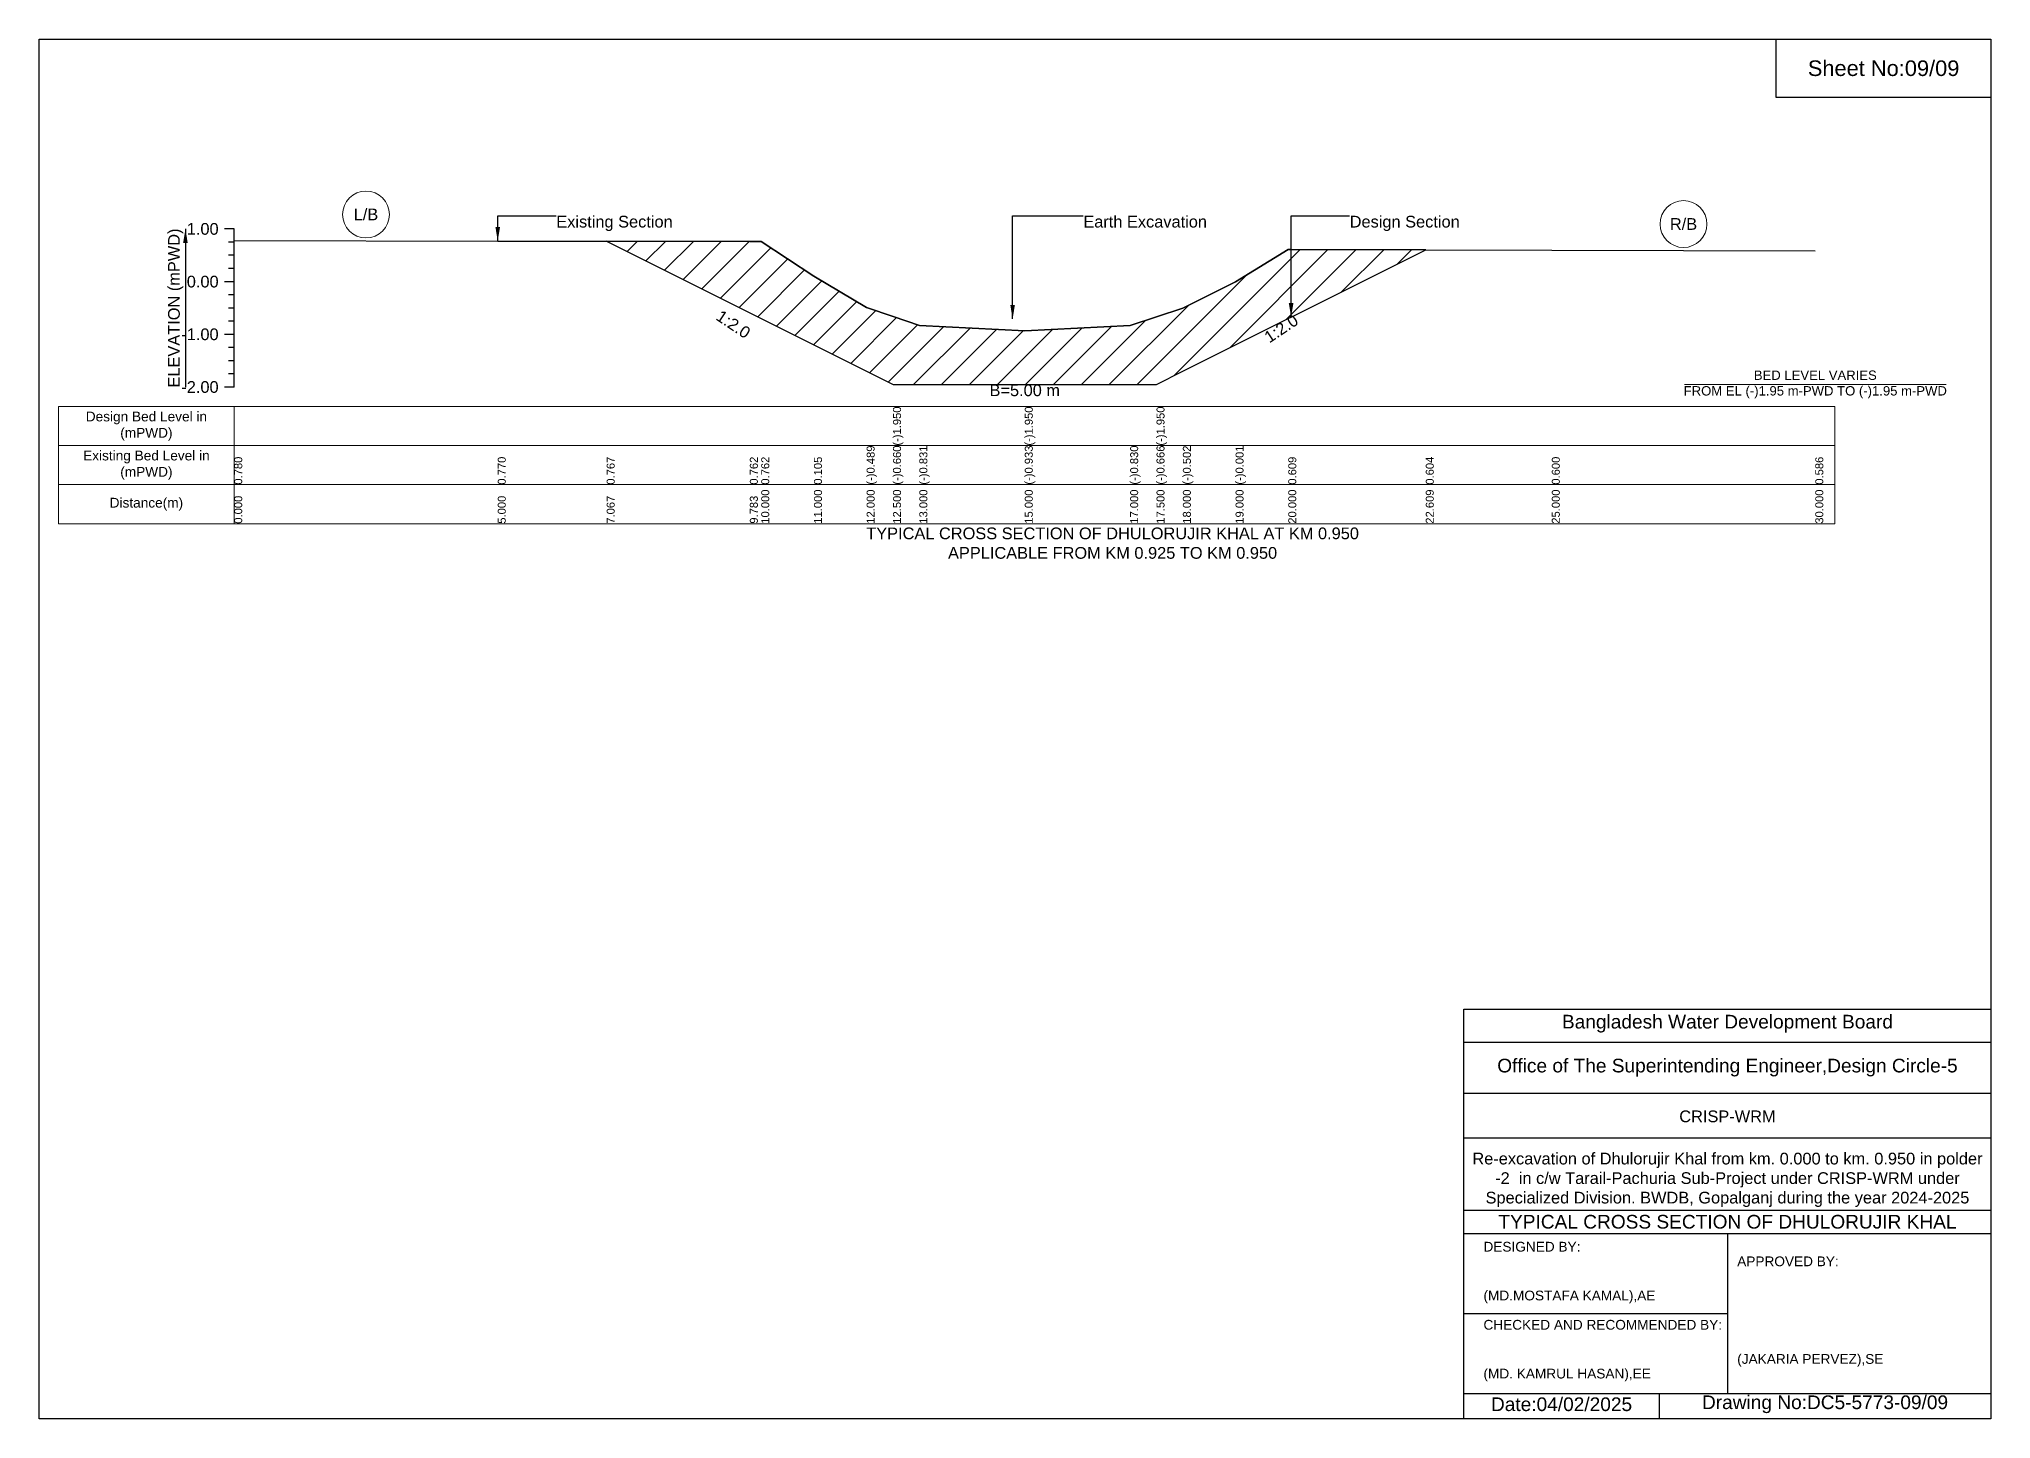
# Model space of a CAD drawing. Header units: inches. Extents: x 91000 to 198000, y -5656 to 7798.
# Drawn here: x 180000 to 188000, y -5656 to 0 of the extents above; entities that cross this region are included whole.
import ezdxf

# ---------------------------------------------------------------- set-up
doc = ezdxf.new("R2010")
doc.units = ezdxf.units.IN
doc.header["$LTSCALE"] = 7
doc.header["$MEASUREMENT"] = 0
for name, color, linetype, lineweight in [('Cross section Data Border', 7, 'Continuous', 9), ('Cross Section Labels', 7, 'Continuous', 9), ('Existing_Bed_Level for Xsection', 7, 'Continuous', 25)]:
    doc.layers.add(name, color=color, linetype=linetype, lineweight=lineweight)
doc.styles.get("Standard").update_dxf_attribs({"font": 'arial.ttf'})
doc.dimstyles.get("Standard").update_dxf_attribs({"dimtxt": 0.18, "dimasz": 0.18, "dimexe": 0.18, "dimexo": 0.0625, "dimgap": 0.09, "dimtad": 0, "dimtih": 1, "dimtoh": 1, "dimdec": 4, "dimzin": 0, "dimdsep": 46, "dimtxsty": 'Standard', "dimcen": 0.09, "dimadec": 0, "dimazin": 0, "dimtfac": 1, "dimtdec": 4, "dimtofl": 0, "dimtmove": 0, "dimatfit": 3, "dimfxl": 1, "dimtolj": 1, "dimtzin": 0, "dimarcsym": 0})

msp = doc.modelspace()

# ---------------------------------------------------------------- hatches: boundary and pattern name
at = {"layer": 'Existing_Bed_Level for Xsection'}
h = msp.add_hatch(dxfattribs=at)
h.set_pattern_fill('ANSI31', color=256, scale=648, style=0)
h.paths.add_polyline_path([(182326.4, -828.9), (182913.2, -1122.3), (182960, -1145.7), (183176, -1253.7), (183392, -1361.7), (183500, -1415.7), (183608, -1415.7), (184040, -1415.7), (184472, -1415.7), (184580, -1415.7), (184688, -1361.7), (184904, -1253.7), (185120, -1145.7), (185131.7, -1139.8), (185683.5, -863.9), (185131.7, -862.9), (185120, -862.9), (184904, -994.7), (184688, -1102.9), (184580, -1138.3), (184472, -1173.8), (184040, -1196), (183608, -1174), (183500, -1137), (183392, -1100.1), (183176, -971.8), (182960, -829.9), (182913.2, -829.8)])

# ---------------------------------------------------------------- linework, layer by layer
for points in [[(180000, 0), (188000, 0), (188000, -5656), (180000, -5656)], [(187120, 0), (188000, 0), (188000, -240), (187120, -240)]]:
    msp.add_lwpolyline(points, close=True)
for points in [[(185840, -5656), (185840, -3976), (188000, -3976)], [(185840, -4112), (188000, -4112)], [(185840, -4320), (188000, -4320)], [(185840, -4504), (188000, -4504)], [(185840, -4800), (188000, -4800)], [(185840, -4896), (188000, -4896)], [(186920, -4896), (186920, -5552)], [(185840, -5224), (186920, -5224)], [(185840, -5552), (188000, -5552)], [(186640, -5552), (186640, -5656)]]:
    msp.add_lwpolyline(points)
at = {"layer": 'Cross section Data Border'}
msp.add_lwpolyline([(180080, -1506.5), (187360, -1506.5), (187360, -1986.5), (180080, -1986.5)], close=True, dxfattribs=at)
for points in [[(180800, -1506.5), (180800, -1986.5)], [(180080, -1666.5), (187360, -1666.5)], [(180080, -1826.5), (187360, -1826.5)]]:
    msp.add_lwpolyline(points, dxfattribs=at)
at = {"layer": 'Cross Section Labels'}
msp.add_lwpolyline([(186744.2, -1415.7), (187815.8, -1415.7)], dxfattribs=at)
for centre in [(181340, -719.1), (186740, -758.4)]:
    msp.add_circle(centre, 96, dxfattribs=at)
at = {"layer": 'Existing_Bed_Level for Xsection'}
for points in [[(180800, -778.5), (180760, -778.5)], [(180800, -1426.5), (180800, -1210.5), (180800, -994.5), (180800, -778.5)], [(180800, -832.5), (180776, -832.5)], [(180800, -826), (181880, -828.2), (182326.4, -828.9), (182913.2, -829.8), (182960, -829.9), (183176, -971.8), (183392, -1100.1), (183500, -1137), (183500, -1137), (183608, -1174), (184040, -1196), (184040, -1196), (184472, -1173.8), (184580, -1138.3), (184580, -1138.3), (184688, -1102.9), (184904, -994.7), (185120, -862.9), (185131.7, -862.9), (185683.5, -863.9), (186200, -864.9), (187280, -867.9)], [(180800, -886.5), (180776, -886.5)], [(180800, -940.5), (180776, -940.5)], [(180800, -994.5), (180760, -994.5)], [(180800, -1048.5), (180776, -1048.5)], [(180800, -1102.5), (180776, -1102.5)], [(180800, -1156.5), (180776, -1156.5)], [(180800, -1210.5), (180760, -1210.5)], [(180800, -1264.5), (180776, -1264.5)], [(180800, -1318.5), (180776, -1318.5)], [(180800, -1426.5), (180760, -1426.5)], [(180800, -1372.5), (180776, -1372.5)]]:
    msp.add_lwpolyline(points, dxfattribs=at)
msp.add_lwpolyline([(182326.4, -828.9), (182913.2, -1122.3), (182960, -1145.7), (183176, -1253.7), (183392, -1361.7), (183500, -1415.7), (183500, -1415.7), (183608, -1415.7), (184040, -1415.7), (184040, -1415.7), (184472, -1415.7), (184580, -1415.7), (184580, -1415.7), (184688, -1361.7), (184904, -1253.7), (185120, -1145.7), (185131.7, -1139.8), (185683.5, -863.9), (185131.7, -862.9), (185120, -862.9), (184904, -994.7), (184688, -1102.9), (184580, -1138.3), (184580, -1138.3), (184472, -1173.8), (184040, -1196), (184040, -1196), (183608, -1174), (183500, -1137), (183500, -1137), (183392, -1100.1), (183176, -971.8), (182960, -829.9), (182913.2, -829.8)], close=True, dxfattribs=at)

# ---------------------------------------------------------------- texts
at = {"attachment_point": 5}
for s, insert, char_height in [('Sheet No:09/09', (187560, -120), 64), ('Bangladesh Water Development Board', (186920, -4036), 56), ('Office of The Superintending Engineer,Design Circle-5', (186920, -4216), 56)]:
    msp.add_mtext(s, dxfattribs=dict(at, insert=insert, char_height=char_height))
for s, insert, char_height, width, attachment_point in [('CRISP-WRM', (186920, -4416), 48, 2240, 5), ('Re-excavation of Dhulorujir Khal from km. 0.000 to km. 0.950 in polder -2  in c/w Tarail-Pachuria Sub-Project under CRISP-WRM under Specialized Division. BWDB, Gopalganj during the year 2024-2025', (186920, -4676), 48, 2160, 5), ('TYPICAL CROSS SECTION OF DHULORUJIR KHAL', (186920, -4848), 56, 2240, 5), ('DESIGNED BY:^J^J^J(MD.MOSTAFA KAMAL),AE', (185920, -5056), 40, 1120, 4), ('APPROVED BY:^J^J^J^J^J^J(JAKARIA PERVEZ),SE', (186960, -5216), 40, 1120, 4), ('CHECKED AND RECOMMENDED BY:^J^J^J(MD. KAMRUL HASAN),EE', (185920, -5376), 40, 1120, 4), ('Date:04/02/2025', (186240, -5596), 56, 1120, 5), ('Drawing No:DC5-5773-09/09', (187320, -5596), 56, 1760, 5)]:
    msp.add_mtext(s, dxfattribs=dict(insert=insert, char_height=char_height, width=width, attachment_point=attachment_point))
at = {"layer": 'Cross section Data Border', "char_height": 40, "width": 640, "attachment_point": 5}
for s, insert in [('Design Bed Level in (mPWD)', (180440, -1586.5)), ('Existing Bed Level in (mPWD)', (180440, -1746.5)), ('Distance(m)', (180440, -1906.5))]:
    msp.add_mtext(s, dxfattribs=dict(at, insert=insert))
at = {"layer": 'Cross Section Labels'}
for s, insert, char_height, attachment_point in [('L/B', (181340, -719.1), 48, 5), ('Existing Section', (182120, -724.5), 48, 1), ('Earth Excavation', (184280, -724.5), 48, 1), ('Design Section', (185371.7, -724.5), 48, 1), ('R/B', (186740, -758.4), 48, 5), ('BED LEVEL VARIES ^JFROM EL (-)1.95 m-PWD TO (-)1.95 m-PWD', (187280, -1415.7), 38.4, 5), ('B=5.00 m', (184040, -1415.7), 48, 2), ('TYPICAL CROSS SECTION OF DHULORUJIR KHAL AT KM 0.950^JAPPLICABLE FROM KM 0.925 TO KM 0.950', (184400, -2066.5), 48, 5)]:
    msp.add_mtext(s, dxfattribs=dict(at, insert=insert, char_height=char_height, attachment_point=attachment_point))
at = {"layer": 'Cross Section Labels', "char_height": 48, "attachment_point": 2}
for insert, rotation in [((182859.2, -1149.3), 326.30993), ((185077.7, -1166.8), 33.69007)]:
    msp.add_mtext('1:2.0', dxfattribs=dict(at, insert=insert, rotation=rotation))
at = {"layer": 'Existing_Bed_Level for Xsection', "rotation": 90}
for s, insert, char_height, attachment_point in [('ELEVATION (mPWD)', (180560, -1102.5), 48, 5), ('(-)1.950', (183500, -1666.5), 32.8, 1), ('(-)1.950', (184040, -1666.5), 32.8, 1), ('(-)1.950', (184580, -1666.5), 32.8, 1), ('(-)0.489', (183392, -1826.5), 32.8, 1), ('(-)0.660', (183500, -1826.5), 32.8, 1), ('(-)0.831', (183608, -1826.5), 32.8, 1), ('(-)0.933', (184040, -1826.5), 32.8, 1), ('(-)0.830', (184472, -1826.5), 32.8, 1), ('(-)0.666', (184580, -1826.5), 32.8, 1), ('(-)0.502', (184688, -1826.5), 32.8, 1), ('(-)0.001', (184904, -1826.5), 32.8, 1), ('0.780', (180800, -1826.5), 32.8, 1), ('0.770', (181880, -1826.5), 32.8, 1), ('0.767', (182326.4, -1826.5), 32.8, 1), ('0.762', (182913.2, -1826.5), 32.8, 1), ('0.762', (182960, -1826.5), 32.8, 1), ('0.105', (183176, -1826.5), 32.8, 1), ('0.609', (185120, -1826.5), 32.8, 1), ('0.604', (185683.5, -1826.5), 32.8, 1), ('0.600', (186200, -1826.5), 32.8, 1), ('0.586', (187280, -1826.5), 32.8, 1), ('0.000', (180800, -1986.5), 32.8, 1), ('5.000', (181880, -1986.5), 32.8, 1), ('7.067', (182326.4, -1986.5), 32.8, 1), ('9.783', (182913.2, -1986.5), 32.8, 1), ('10.000', (182960, -1986.5), 32.8, 1), ('11.000', (183176, -1986.5), 32.8, 1), ('12.000', (183392, -1986.5), 32.8, 1), ('12.500', (183500, -1986.5), 32.8, 1), ('13.000', (183608, -1986.5), 32.8, 1), ('15.000', (184040, -1986.5), 32.8, 1), ('17.000', (184472, -1986.5), 32.8, 1), ('17.500', (184580, -1986.5), 32.8, 1), ('18.000', (184688, -1986.5), 32.8, 1), ('19.000', (184904, -1986.5), 32.8, 1), ('20.000', (185120, -1986.5), 32.8, 1), ('22.609', (185683.5, -1986.5), 32.8, 1), ('25.000', (186200, -1986.5), 32.8, 1), ('30.000', (187280, -1986.5), 32.8, 1)]:
    msp.add_mtext(s, dxfattribs=dict(at, insert=insert, char_height=char_height, attachment_point=attachment_point))
at = {"layer": 'Existing_Bed_Level for Xsection', "char_height": 48, "attachment_point": 6}
for s, insert in [('1.00', (180736, -778.5)), ('0.00', (180736, -994.5)), ('-1.00', (180736, -1210.5)), ('-2.00', (180736, -1426.5))]:
    msp.add_mtext(s, dxfattribs=dict(at, insert=insert))

# ---------------------------------------------------------------- leaders
at = {"layer": 'Cross Section Labels', "annotation_type": 0, "has_hookline": 1, "hookline_direction": 0}
for points, text_width in [([(181880, -828.2), (181880, -724.5), (182119.9, -724.5)], 467.2), ([(183990.2, -1147.3), (183990.2, -724.5), (184279.9, -724.5)], 497), ([(185131.7, -1139.8), (185131.7, -724.5), (185371.6, -724.5)], 441.2)]:
    msp.add_leader(points, dimstyle='Standard', override={"dimasz": 57.6}, dxfattribs=dict(at, text_width=text_width))
at = {"layer": 'Existing_Bed_Level for Xsection'}
msp.add_leader([(180600, -778.5), (180600, -1426.5)], dimstyle='Standard', override={"dimasz": 57.6}, dxfattribs=at)

doc.saveas('drawing.dxf')
